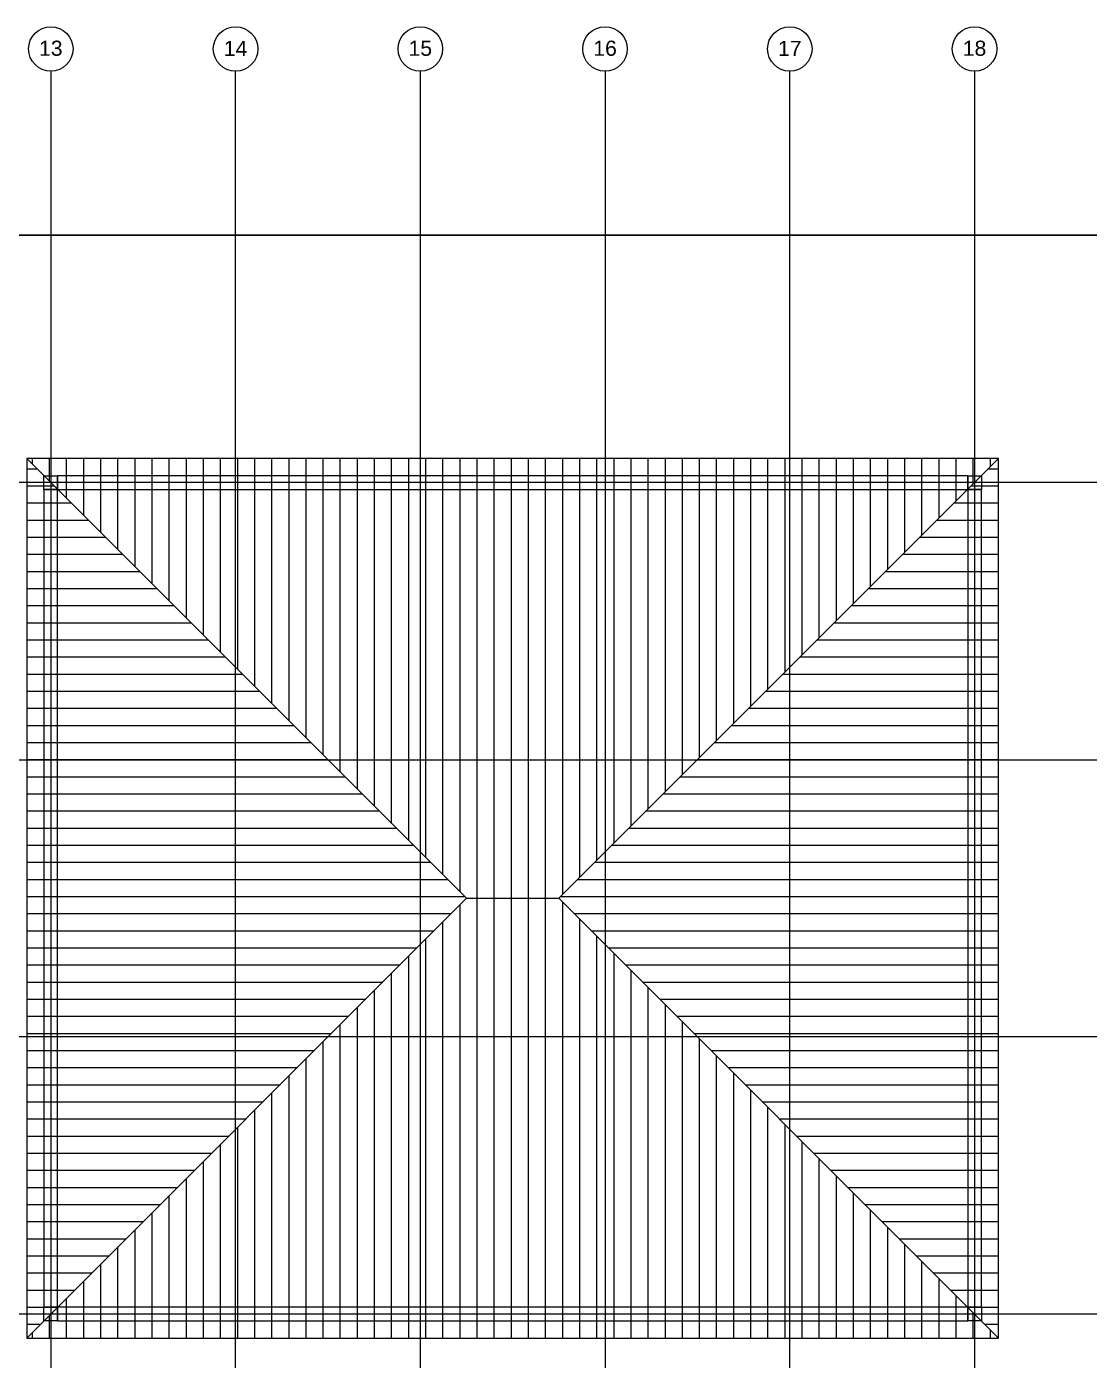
# Model space of a CAD drawing. Header units: millimetres. Extents: x -309577 to 26510, y -302335 to 26695.
# Drawn here: x -226445 to -195384, y -273553 to -234583 of the extents above; entities that cross this region are included whole.
import ezdxf

# ---------------------------------------------------------------- set-up
doc = ezdxf.new("R2010")
doc.units = ezdxf.units.MM
doc.linetypes.add('Rasterlinie', pattern=[22.225, 12.7, -3.175, 3.175, -3.175])
for name, color, linetype, lineweight in [('A-FLOR-OTLN', 6, 'Continuous', 9), ('A-ROOF', 4, 'Continuous', 9), ('A-ROOF-PATT', 8, 'Continuous', 9), ('S-BEAM', 4, 'Continuous', 9), ('S-COLS', 6, 'Continuous', 9), ('S-GRID', 1, 'Continuous', 9)]:
    doc.layers.add(name, color=color, linetype=linetype, lineweight=lineweight)

# ---------------------------------------------------------------- blocks, each defined once
blk = doc.blocks.new('STB Stütze - rechteckig - STB 40 x 40-388338-Ebene 2')
at = {"layer": 'S-COLS'}
for p, q in [((-200, 200), (200, 200)), ((-200, -200), (-200, 200)), ((200, 200), (200, -200)), ((200, -200), (-200, -200))]:
    blk.add_line(p, q, dxfattribs=at)
blk = doc.blocks.new('STB Unterzug - STB 40 x 80-384475-Ebene 2')
at = {"layer": 'S-BEAM'}
for p, q in [((-13300, -200), (-13300, 200)), ((13300, 200), (-13300, 200)), ((13300, 200), (13300, -200)), ((-13300, -200), (13300, -200))]:
    blk.add_line(p, q, dxfattribs=at)
blk = doc.blocks.new('STB Unterzug - STB 40 x 80-384483-Ebene 2')
at = {"layer": 'S-BEAM'}
for p, q in [((-11950, -200), (-11950, 200)), ((11950, 200), (-11950, 200)), ((11950, 200), (11950, -200)), ((-11950, -200), (11950, -200))]:
    blk.add_line(p, q, dxfattribs=at)
blk = doc.blocks.new('Raster - Rasterbeschriftung-194804-Ebene 2')
at = {"layer": 'S-GRID'}
blk.add_circle((0, 0), 6.5, dxfattribs=at)

msp = doc.modelspace()

# ---------------------------------------------------------------- hatches: boundary and pattern name
at = {"layer": 'A-ROOF-PATT'}
h = msp.add_hatch(dxfattribs=at)
h.set_pattern_fill('FP_154', color=256, style=0, pattern_type=2)
h.set_pattern_definition([(270, (-475777.4, -1671.1), (500, 3e-14), [])])
h.paths.add_polyline_path([(-211300, -260053), (-210889, -260053), (-198039, -247203), (-226439, -247203), (-213589, -260053)], flags=0)
h = msp.add_hatch(dxfattribs=at)
h.set_pattern_fill('FP_156', color=256, style=0, pattern_type=2)
h.set_pattern_definition([(0, (-474090.07, 0), (0, 500), [])])
h.paths.add_polyline_path([(-226439, -272903), (-213589, -260053), (-226439, -247203), (-226439, -262894)], flags=0)
h = msp.add_hatch(dxfattribs=at)
h.set_pattern_fill('FP_155', color=256, style=0, pattern_type=2)
h.set_pattern_definition([(180, (-473460.94, 0), (-6e-14, -500), [])])
h.paths.add_polyline_path([(-198039, -272903), (-198039, -247203), (-210889, -260053), (-199725, -271217)], flags=0)
h = msp.add_hatch(dxfattribs=at)
h.set_pattern_fill('FP_157', color=256, style=0, pattern_type=2)
h.set_pattern_definition([(90, (-475777.4, -2279.7), (-500, 3e-14), [])])
h.paths.add_polyline_path([(-222874, -272903), (-198039, -272903), (-210889, -260053), (-213589, -260053), (-226439, -272903)], flags=0)

# ---------------------------------------------------------------- linework, layer by layer
at = {"layer": 'A-FLOR-OTLN'}
msp.add_line((-193379, -240678), (-231099, -240678), dxfattribs=at)
at = {"layer": 'A-ROOF'}
for p, q in [((-198039, -247203), (-226439, -247203)), ((-226439, -247203), (-213589, -260053)), ((-226439, -247203), (-226439, -272903)), ((-210889, -260053), (-198039, -247203)), ((-198039, -272903), (-198039, -247203)), ((-226439, -272903), (-213589, -260053)), ((-213589, -260053), (-210889, -260053)), ((-210889, -260053), (-198039, -272903)), ((-226439, -272903), (-198039, -272903))]:
    msp.add_line(p, q, dxfattribs=at)
at = {"layer": 'S-GRID', "linetype": 'Rasterlinie'}
for p, q in [((-225739, -235883), (-225739, -296483)), ((-220339, -296483), (-220339, -235883)), ((-214939, -235883), (-214939, -296483)), ((-209539, -235883), (-209539, -296483)), ((-204139, -296483), (-204139, -235883)), ((-198739, -235883), (-198739, -296483)), ((-297439, -240673), (-175468, -240673)), ((-175468, -247903), (-297439, -247903)), ((-297439, -256003), (-175468, -256003)), ((-175468, -264103), (-297439, -264103)), ((-175468, -272203), (-297439, -272203))]:
    msp.add_line(p, q, dxfattribs=at)

# ---------------------------------------------------------------- block references
at = {"layer": 'S-BEAM'}
for p in [(-212239, -247903), (-212239, -272203)]:
    msp.add_blockref('STB Unterzug - STB 40 x 80-384475-Ebene 2', p, dxfattribs=at)
for p, rotation in [((-225739, -260053), 90.00000000000007), ((-198739, -260053), 270.0000000000001)]:
    msp.add_blockref('STB Unterzug - STB 40 x 80-384483-Ebene 2', p, dxfattribs=dict(at, rotation=rotation))
at = {"layer": 'S-COLS', "rotation": 180}
for p in [(-225739, -247903), (-198739, -247903), (-225739, -272203), (-198739, -272203)]:
    msp.add_blockref('STB Stütze - rechteckig - STB 40 x 40-388338-Ebene 2', p, dxfattribs=at)
at = {"layer": 'S-GRID', "xscale": 99.99999999999993, "yscale": 99.99999999999993, "zscale": 99.99999999999993, "rotation": 180}
for p in [(-225739, -235233), (-214939, -235233), (-209539, -235233), (-198739, -235233)]:
    msp.add_blockref('Raster - Rasterbeschriftung-194804-Ebene 2', p, dxfattribs=at)
at = {"layer": 'S-GRID', "xscale": 99.99999999999993, "yscale": 99.99999999999993, "zscale": 99.99999999999993}
for p in [(-220339, -235233), (-204139, -235233)]:
    msp.add_blockref('Raster - Rasterbeschriftung-194804-Ebene 2', p, dxfattribs=at)

# ---------------------------------------------------------------- next in the draw order: texts
at = {"layer": 'S-GRID', "char_height": 442.59, "width": 820.72, "attachment_point": 2, "line_spacing_factor": 0.938532, "bg_fill": 3, "box_fill_scale": 1.25, "bg_fill_color": 0, "bg_fill_transparency": 0}
for s, insert in [('\\fArial|b0|i0|c0|p34|;13', (-225739, -234992)), ('\\fArial|b0|i0|c0|p34|;14', (-220339, -234997)), ('\\fArial|b0|i0|c0|p34|;15', (-214939, -234992)), ('\\fArial|b0|i0|c0|p34|;16', (-209539, -234992)), ('\\fArial|b0|i0|c0|p34|;17', (-204139, -234997)), ('\\fArial|b0|i0|c0|p34|;18', (-198739, -234992))]:
    msp.add_mtext(s, dxfattribs=dict(at, insert=insert))

doc.saveas('drawing.dxf')
